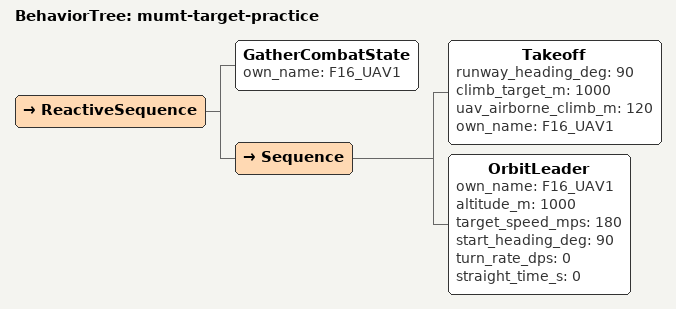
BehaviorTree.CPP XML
<?xml version="1.0" encoding="UTF-8"?>
<root BTCPP_format="4">
  <BehaviorTree ID="mumt-target-practice">

    <!-- F16_UAV1 = 표적기 (에디터에서 Team=Enemy): 이륙 → 고도 1000m 직진 유지.
         turn_rate_dps=0 → 선회 없이 직진. 반격하지 않는 표적.
         피격되어 Falling이 되면 UE가 이 BT의 명령을 무시하고 하드오버 추락시킨다. -->
    <ReactiveSequence>
      <GatherCombatState own_name="F16_UAV1"/>
      <Sequence>
        <Takeoff runway_heading_deg="90" climb_target_m="1000" uav_airborne_climb_m="120" own_name="F16_UAV1"/>
        <OrbitLeader own_name="F16_UAV1" altitude_m="1000" target_speed_mps="180"
                     start_heading_deg="90" turn_rate_dps="0" straight_time_s="0"/>
      </Sequence>
    </ReactiveSequence>

  </BehaviorTree>
</root>
